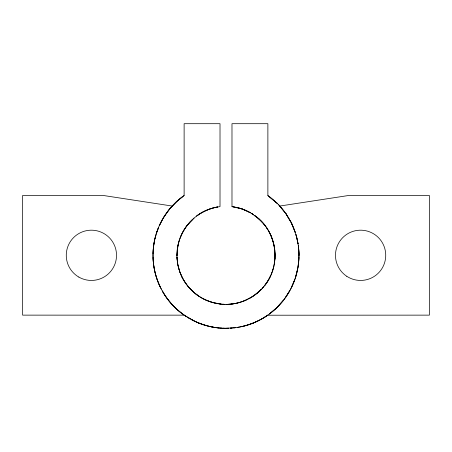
<?xml version="1.0" encoding="UTF-8"?>
<svg xmlns="http://www.w3.org/2000/svg" width="452" height="452" viewBox="0 0 452 452"><rect width="100%" height="100%" fill="white"/><g stroke="black" fill="none" stroke-linecap="round" stroke-linejoin="round"><path stroke-width="0.68" d="M256.261 216.706L254.408 215.321C278.223 231.125 282.025 268.205 262.053 288.579L263.584 286.839C254.448 297.851 240.3 304.445 226 304.371L228.311 304.315M298.987 255.566C298.992 252.979 298.862 250.391 298.597 247.815C297.834 240.583 299.281 253.606 298.987 255.566C298.964 260.742 298.393 265.917 297.286 270.974C295.066 281.099 290.653 290.738 284.438 299.038C273.172 314.219 255.781 324.649 237.085 327.451L238.458 327.225M273.29 242.272C275.031 248.594 275.488 255.261 274.63 261.764M161.285 289.054C153.821 274.81 151.284 258.069 154.194 242.249C154.16 240.95 157.985 227.593 155.369 236.921C154.381 240.741 153.691 244.634 153.33 248.56C151.872 263.906 155.46 279.669 163.421 292.868C176.636 315.4 202.699 329.485 228.78 328.242L223.22 328.242L224.61 328.288M153.036 253.623L153.33 248.56M298.953 257.51L298.015 267.16M274.963 258.312L275.048 254.623M274.974 258.137L274.274 264.053M153.505 246.882L154.262 241.865M274.647 261.64C273.517 270.364 269.985 278.76 264.533 285.67M297.676 269.07L295.811 276.601M273.805 266.318L273.234 268.561M154.963 238.56L155.816 235.289M178.743 242.153L177.342 249.075L176.947 255.996L177.907 245.645L179.387 240.029L181.41 234.865L184.004 229.955L186.845 225.763L193.998 218.135L189.806 222.203L185.495 227.638L182.518 232.599L180.128 237.933M179.054 241.085C174.449 255.894 177.506 272.765 186.975 285.031L185.614 283.161M179.032 241.159L179.387 240.029M272.556 270.771L272.906 269.669M156.816 232.062L156.273 233.752L158.601 227.316L156.816 232.062C161.714 217.389 171.438 204.389 184.122 195.535L184.122 123.701L220.017 123.701L220.017 206.626C211.734 207.615 203.377 210.926 196.592 216.05C202.79 211.406 210.095 208.265 217.728 206.959C210.824 208.112 203.417 211.09 197.49 215.395M179.749 238.961L180.15 237.876M294.58 280.285L291.54 287.427M271.347 274.025L271.776 272.952M180.529 236.899C183.167 230.379 187.23 224.446 192.349 219.621M270.415 276.144L269.33 278.308M162.296 219.695L159.268 225.763L163.392 217.802L169.703 208.869L177.269 200.982L184.122 195.535M269.381 278.217L267.573 281.359M289.743 290.862L285.607 297.433M163.127 218.248L165.85 213.971M267.652 281.223L265.601 284.268M166.828 212.593L169.935 208.587M265.719 284.105L264.313 285.946M283.285 300.54L276.714 307.801L269.59 313.852M171.031 207.298L176.376 201.795L182.506 196.705M276.714 307.801L284.438 299.038L290.664 289.156L295.235 278.409L298.032 267.07L298.828 260.098L298.953 253.086L298.399 246.097L297.184 239.193L295.958 234.509L298.1 243.967L296.631 236.916L293.698 228.04L291.76 223.661L295.376 232.656L290.896 221.921L285.896 213.615L290.896 221.921M259.612 291.043L261.256 289.421L254.233 295.427M276.782 307.733L269.386 314.004M258.759 291.828L257.002 293.331M193.953 218.175L196.66 215.999M257.165 293.195L251.329 297.326M267.691 315.219L429.4 315.134L429.4 195.49L348.639 195.49L279.839 206.039L278.477 204.587L285.935 213.666L291.811 223.763M231.56 328.084L230.17 328.18C243.605 327.423 256.787 322.858 267.81 315.134L263.132 318.146M254.369 295.331L249.318 298.473M265.499 316.688L266.657 315.925M251.431 297.263L242.995 301.331M260.708 319.519L261.923 318.846M259.691 320.056L255.476 322.078M246.21 300.015L247.255 299.523M255.719 321.977L253.154 323.061M245.17 300.467C238.063 303.484 230.237 304.795 222.531 304.247L224.842 304.354C210.542 304.094 196.558 297.162 187.687 285.946L189.173 287.721M253.323 322.988L248.933 324.604M249.238 324.502L246.583 325.333M240.809 302.083L238.52 302.744M245.244 325.717L242.176 326.485M237.464 303.009L235.091 303.518M241.193 326.7L242.549 326.395M235.204 303.495L231.61 304.049M234.328 327.819L235.707 327.649L225.943 328.299M231.774 304.026L228.107 304.326M195.015 321.395L184.218 315.151L22.6 315.134L22.6 195.49L103.361 195.49L172.161 206.039M223.604 328.259C212.694 327.903 201.88 325.061 192.207 320.005M220.44 328.084L221.83 328.18M219.056 327.966L216.293 327.649M219.079 303.88L221.378 304.151L212.299 302.416M267.878 195.535L277.07 203.174L267.878 195.535L267.878 123.701L231.983 123.701L231.983 206.626L242.108 208.977L250.515 212.824L248.481 211.711M231.983 206.626C239.515 207.536 247.058 210.327 253.459 214.66L251.51 213.412L258.917 218.943M216.615 327.694L211.999 326.943M233.13 206.779L234.272 206.959M217.937 303.699L215.666 303.269M212.174 326.977L209.451 326.395M215.864 303.309L210.095 301.716M236.543 207.406L238.882 207.982M209.711 326.457L205.191 325.27M238.792 207.954L242.238 209.022M205.417 325.333L202.762 324.502M212.451 302.461L205.79 300.015M202.959 324.564L198.569 322.948M242.108 208.977L245.515 210.304M209.106 301.371C196.354 296.749 185.778 286.585 180.653 274.025M198.846 323.061L196.281 321.977M245.346 210.231L248.69 211.818M203.705 299.009L204.745 299.523M191.292 319.519L192.524 320.169M190.151 318.886L187.682 317.428M200.671 297.326L201.671 297.908M185.343 315.925L186.501 316.688M198.722 296.083L196.767 294.704M184.218 315.151C175.223 308.874 167.675 300.54 162.319 290.969C167.319 299.896 174.212 307.744 182.416 313.857M269.494 196.705L278.528 204.643M196.829 294.749L194.998 293.331M256.081 216.564L261.403 221.361M194.111 292.591L191.433 290.122M258.781 218.819L263.719 223.949M191.558 290.24L189.032 287.557M261.312 221.265L262.968 223.068M265.154 225.763L263.663 223.881C268.872 230.108 272.567 237.803 274.138 245.882M284.766 212.033L279.839 206.039L285.935 213.666M266.505 227.638L267.149 228.605M184.97 282.201L183.749 280.234M268.358 230.576L269.505 232.65M183.173 279.234L182.088 277.183M182.179 277.364L179.823 271.867L177.947 265.188M270.002 233.633L271.019 235.825M160.296 287.088C155.844 277.878 153.358 267.731 153.047 257.504M270.98 235.729L272.296 239.097M180.71 274.166L179.823 271.867M272.251 238.961L273.341 242.458M179.094 269.669L178.467 267.443M178.483 267.499L177.45 262.324L176.975 257.075L177.122 259.465M274.093 245.645L274.494 247.928M177.37 261.764L177.534 262.911M274.658 249.075L274.895 251.374M274.974 252.527L275.053 254.843M78.834 277.076A25.126 25.126 0 0 0 116.526 255.312A25.126 25.126 0 0 0 78.834 233.554A25.126 25.126 0 0 0 78.834 277.076M346.78 276.296A25.126 25.126 0 0 0 385.686 256.792A25.126 25.126 0 0 0 349.339 232.853A25.126 25.126 0 0 0 346.78 276.296"/></g></svg>
